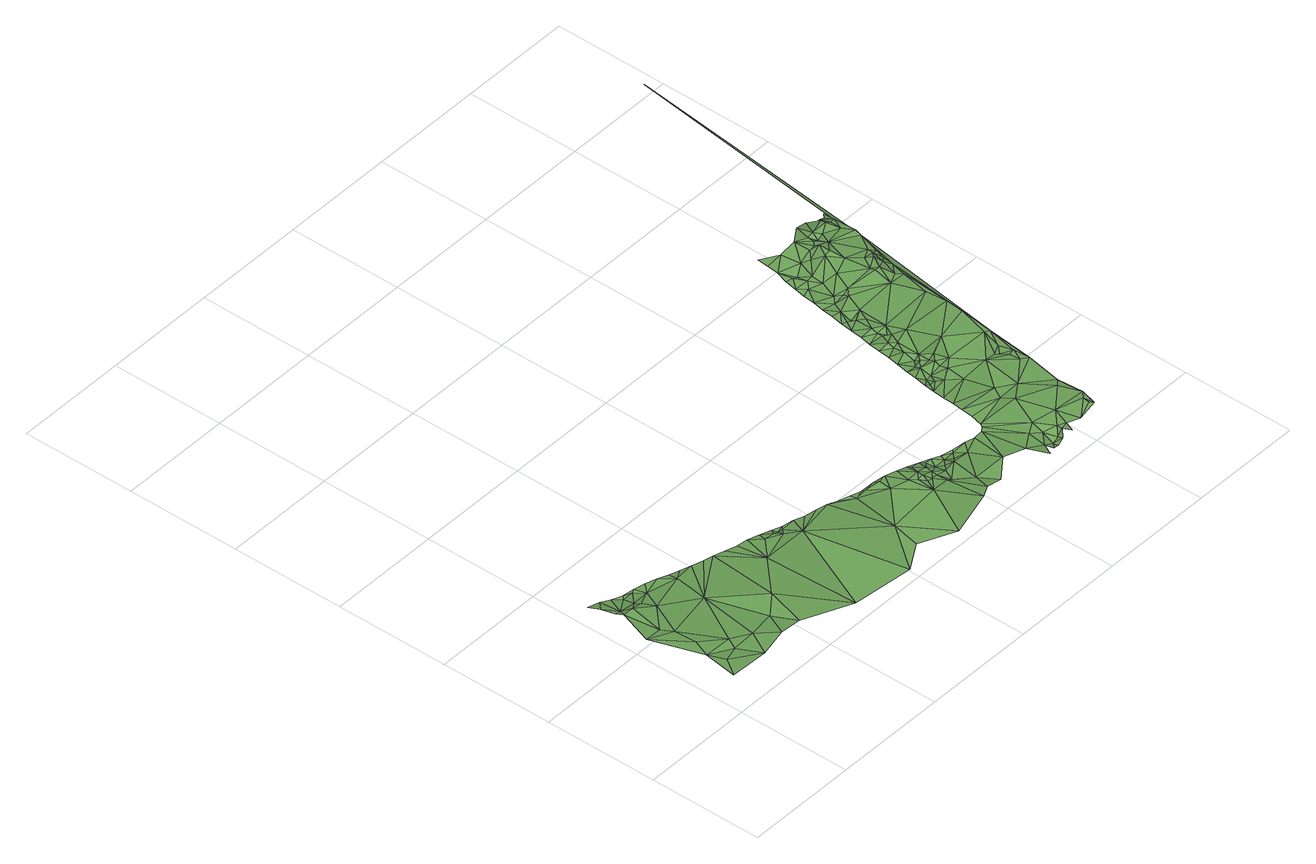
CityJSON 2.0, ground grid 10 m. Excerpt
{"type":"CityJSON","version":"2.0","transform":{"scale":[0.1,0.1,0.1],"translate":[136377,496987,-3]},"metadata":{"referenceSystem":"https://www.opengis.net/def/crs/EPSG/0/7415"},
"CityObjects":{
"plantcover1":{"type":"PlantCover","attributes":{"3df_class":"Forest","bgt_fysiekvoorkomen":"loofbos","bgt_status":"bestaand","identificatienamespace":"NL.IMGeo","begroeidterreindeeloptalud":"false","relatievehoogteligging":0,"aantal_punten":0},"geometry":[{"type":"MultiSurface","lod":"1","boundaries":[[[0,1,2]],[[3,0,2]],[[4,5,1]],[[6,1,0]],[[5,4,7]],[[8,5,7]],[[5,8,9]],[[10,4,1]],[[6,0,3]],[[6,10,1]],[[7,4,10]],[[9,8,11]],[[12,13,14]],[[9,13,12]],[[15,14,16]],[[14,13,16]],[[7,17,8]],[[11,13,9]],[[6,3,18]],[[18,10,6]],[[17,11,8]],[[13,19,16]],[[13,11,20]],[[13,21,19]],[[11,22,20]],[[23,7,10]],[[11,17,22]],[[20,21,13]],[[18,3,24]],[[17,7,23]],[[21,25,19]],[[18,23,10]],[[22,26,20]],[[22,17,26]],[[21,20,27]],[[21,27,25]],[[20,26,27]],[[28,18,24]],[[27,29,25]],[[26,29,27]],[[18,28,23]],[[26,30,29]],[[26,17,31]],[[32,28,24]],[[17,23,31]],[[26,33,30]],[[26,31,33]],[[34,23,28]],[[34,28,32]],[[31,35,33]],[[36,31,23]],[[37,35,31]],[[38,34,32]],[[37,31,36]],[[39,23,34]],[[40,36,23]],[[23,39,40]],[[38,41,34]],[[41,39,34]],[[39,41,42]],[[41,43,42]],[[44,41,38]],[[41,45,43]],[[46,45,41]],[[47,44,38]],[[48,46,41]],[[49,45,46]],[[46,50,49]],[[48,41,44]],[[50,46,48]],[[49,50,51]],[[52,51,50]],[[52,50,48]],[[53,52,48]],[[54,51,52]],[[53,48,44]],[[53,54,52]],[[44,55,53]],[[55,54,53]],[[47,56,44]],[[57,55,44]],[[58,56,47]],[[59,57,44]],[[60,59,44]],[[60,44,56]],[[56,58,61]],[[60,56,62]],[[60,62,63]],[[62,56,64]],[[63,62,65]],[[56,61,66]],[[65,62,67]],[[67,62,68]],[[66,64,56]],[[62,64,68]],[[68,69,67]],[[70,68,64]],[[68,70,69]],[[66,61,71]],[[64,72,70]],[[70,72,69]],[[72,64,73]],[[64,66,73]],[[73,66,74]],[[73,75,72]],[[74,66,76]],[[73,74,77]],[[71,78,66]],[[73,77,75]],[[66,79,76]],[[74,76,80]],[[77,74,80]],[[66,78,79]],[[76,79,80]],[[78,71,81]],[[77,82,75]],[[80,83,77]],[[80,79,83]],[[79,78,84]],[[77,85,82]],[[79,84,83]],[[77,86,85]],[[77,83,86]],[[84,78,87]],[[81,88,78]],[[87,78,88]],[[85,89,82]],[[83,84,90]],[[85,86,89]],[[84,87,90]],[[83,91,86]],[[81,92,88]],[[86,93,89]],[[83,90,91]],[[86,91,93]],[[87,88,94]],[[90,87,94]],[[93,95,89]],[[93,91,95]],[[91,90,96]],[[96,90,94]],[[96,97,91]],[[97,95,91]],[[88,92,98]],[[97,96,94]],[[88,99,94]],[[97,100,95]],[[94,101,97]],[[99,88,98]],[[94,99,101]],[[97,102,100]],[[101,102,97]],[[102,103,100]],[[99,102,101]],[[104,103,102]],[[102,99,104]],[[99,98,105]],[[99,105,104]],[[98,106,105]],[[106,98,107]],[[108,109,107]],[[106,107,110]],[[111,106,110]],[[109,110,107]],[[111,112,113]],[[114,115,109]],[[112,111,110]],[[116,110,109]],[[114,117,115]],[[109,115,116]],[[118,115,117]],[[110,116,112]],[[113,119,120]],[[121,116,115]],[[121,115,118]],[[119,122,120]],[[113,112,123]],[[124,121,118]],[[125,116,121]],[[112,116,125]],[[121,124,125]],[[126,122,127]],[[128,129,124]],[[113,123,119]],[[129,125,124]],[[130,131,126]],[[132,112,125]],[[131,133,134]],[[135,136,134]],[[122,119,127]],[[134,137,135]],[[132,125,129]],[[132,123,112]],[[138,136,135]],[[133,137,134]],[[139,136,138]],[[138,135,137]],[[140,132,129]],[[130,133,131]],[[126,127,130]],[[141,138,137]],[[138,142,139]],[[137,133,141]],[[142,143,139]],[[142,138,141]],[[144,143,145]],[[123,146,119]],[[142,145,143]],[[133,147,141]],[[148,132,140]],[[119,146,127]],[[130,147,133]],[[132,149,123]],[[150,142,141]],[[151,144,145]],[[152,145,142]],[[147,153,141]],[[154,155,144]],[[153,150,141]],[[140,156,148]],[[156,140,157]],[[152,151,145]],[[152,142,158]],[[144,151,154]],[[150,158,142]],[[159,132,148]],[[123,149,146]],[[160,155,161]],[[130,127,162]],[[163,151,152]],[[161,155,154]],[[149,132,159]],[[163,152,158]],[[147,164,153]],[[154,151,163]],[[153,164,150]],[[148,156,157]],[[162,147,130]],[[165,158,150]],[[166,167,160]],[[127,146,162]],[[166,160,161]],[[165,163,158]],[[165,150,164]],[[159,148,157]],[[168,154,163]],[[161,154,168]],[[166,161,168]],[[164,147,162]],[[167,166,169]],[[170,167,171]],[[146,149,172]],[[172,159,157]],[[167,169,171]],[[172,149,159]],[[173,166,168]],[[174,170,175]],[[176,163,165]],[[169,166,173]],[[175,170,171]],[[163,177,168]],[[176,165,164]],[[162,146,178]],[[174,179,180]],[[146,172,181]],[[171,169,182]],[[174,175,183]],[[174,183,179]],[[173,182,169]],[[177,173,168]],[[146,181,178]],[[176,177,163]],[[175,171,184]],[[180,179,185]],[[184,171,182]],[[180,185,186]],[[184,182,173]],[[179,183,187]],[[183,175,188]],[[179,187,185]],[[175,184,188]],[[177,184,173]],[[186,185,189]],[[178,190,162]],[[191,164,162]],[[190,192,162]],[[183,193,187]],[[183,188,193]],[[187,193,185]],[[191,176,164]],[[193,188,184]],[[185,194,189]],[[194,195,189]],[[190,196,192]],[[190,178,197]],[[181,197,178]],[[192,191,162]],[[190,197,196]],[[172,198,181]],[[192,196,199]],[[200,185,193]],[[185,200,194]],[[195,201,202]],[[194,203,195]],[[196,197,199]],[[203,201,195]],[[181,198,197]],[[202,201,204]],[[199,191,192]],[[194,205,203]],[[206,177,176]],[[197,198,199]],[[200,205,194]],[[207,184,177]],[[208,209,204]],[[184,210,193]],[[201,211,204]],[[211,208,204]],[[203,212,201]],[[205,213,203]],[[199,198,191]],[[214,209,208]],[[200,213,205]],[[215,176,191]],[[212,211,201]],[[216,214,208]],[[200,193,210]],[[211,216,208]],[[213,217,203]],[[217,212,203]],[[212,218,211]],[[211,218,216]],[[215,206,176]],[[215,191,198]],[[219,220,214]],[[200,210,213]],[[221,214,216]],[[206,207,177]],[[207,210,184]],[[218,221,216]],[[219,222,220]],[[219,214,221]],[[212,223,218]],[[223,212,217]],[[224,217,213]],[[218,225,221]],[[223,225,218]],[[210,226,213]],[[226,224,213]],[[227,215,198]],[[225,228,221]],[[229,223,217]],[[230,219,221]],[[229,217,224]],[[223,231,225]],[[228,230,221]],[[228,225,231]],[[232,223,229]],[[227,206,215]],[[223,232,231]],[[206,233,207]],[[234,226,210]],[[233,210,207]],[[224,226,234]],[[234,210,235]],[[231,236,228]],[[236,230,228]],[[233,235,210]],[[229,224,237]],[[238,232,229]],[[238,231,232]],[[239,224,234]],[[236,240,230]],[[238,236,231]],[[227,233,206]],[[237,224,239]],[[241,234,235]],[[240,242,230]],[[238,240,236]],[[227,198,243]],[[229,237,244]],[[241,239,234]],[[238,229,244]],[[227,235,233]],[[245,230,242]],[[240,246,242]],[[246,240,238]],[[247,237,239]],[[227,241,235]],[[246,248,242]],[[247,239,241]],[[244,237,247]],[[249,246,238]],[[242,248,245]],[[246,249,248]],[[250,247,241]],[[227,250,241]],[[251,244,247]],[[250,251,247]],[[238,244,243]],[[249,238,252]],[[253,248,249]],[[248,254,245]],[[243,250,227]],[[243,244,251]],[[243,251,250]],[[248,255,254]],[[252,238,256]],[[253,255,248]],[[238,243,256]],[[253,249,252]],[[253,257,255]],[[253,252,257]],[[258,255,259]],[[259,255,257]],[[252,256,260]],[[257,252,260]],[[257,260,259]],[[256,243,261]],[[259,260,262]],[[260,256,261]],[[262,260,261]],[[198,263,243]]]}]}
},
"vertices":[
[27,37,22],[22,52,21],[17,22,22],[52,22,20],[27,67,22],[7,97,21],[42,42,20],[27,87,21],[22,97,20],[17,127,21],[47,52,20],[27,127,21],[16,134,19],[21,134,18],[11,144,21],[9,155,18],[19,152,18],[42,117,19],[62,42,21],[28,149,16],[36,134,16],[36,144,14],[37,127,19],[72,97,18],[77,27,21],[38,146,15],[51,134,16],[46,144,14],[87,47,19],[48,144,16],[57,141,17],[77,127,17],[97,27,19],[67,138,17],[107,62,19],[77,135,16],[96,130,15],[86,133,15],[137,7,21],[115,125,15],[106,127,15],[137,92,17],[125,122,15],[135,119,15],[177,92,17],[144,117,16],[152,107,17],[192,2,20],[167,102,15],[154,114,16],[162,107,16],[164,111,15],[167,107,14],[172,107,13],[173,108,15],[183,106,15],[222,42,20],[192,103,15],[217,17,20],[202,100,16],[212,98,16],[247,2,21],[232,87,15],[221,95,15],[252,72,20],[231,92,15],[272,47,19],[241,90,14],[242,87,16],[250,87,18],[252,82,21],[287,12,23],[260,84,20],[267,67,21],[272,62,21],[270,81,20],[277,57,19],[277,67,22],[287,47,19],[282,57,18],[277,62,22],[297,17,23],[279,79,19],[287,62,19],[287,57,18],[282,77,18],[287,67,20],[292,47,16],[302,32,20],[289,76,18],[297,57,16],[297,67,14],[312,17,20],[292,72,18],[307,57,18],[299,73,17],[302,62,15],[307,67,14],[332,32,20],[322,57,17],[308,71,15],[312,62,15],[317,67,14],[318,68,16],[328,65,18],[337,63,18],[345,63,19],[352,27,18],[362,12,15],[367,22,14],[367,37,17],[349,66,19],[377,42,18],[351,69,19],[372,17,11],[377,22,9],[377,32,14],[377,17,10],[382,17,14],[382,77,19],[353,79,19],[382,22,12],[354,90,19],[387,67,21],[387,22,17],[387,27,17],[356,100,18],[387,87,20],[387,12,21],[392,22,19],[382,112,18],[357,110,17],[397,37,20],[372,122,18],[358,120,17],[362,127,17],[360,130,16],[367,127,17],[366,134,15],[361,140,17],[402,17,20],[371,134,16],[371,144,18],[363,150,16],[364,160,17],[371,149,16],[402,77,20],[382,127,20],[417,27,24],[417,52,22],[381,139,21],[376,154,16],[376,149,19],[381,134,19],[376,164,19],[366,170,17],[417,22,23],[421,20,21],[381,144,19],[422,32,24],[367,180,17],[376,174,17],[407,112,20],[381,154,19],[391,134,20],[386,144,22],[376,179,19],[368,190,17],[381,174,19],[381,189,17],[370,200,17],[381,194,17],[423,57,21],[386,184,18],[371,210,17],[381,199,19],[406,154,20],[396,179,19],[422,92,22],[376,219,17],[373,221,16],[427,87,23],[386,189,15],[381,214,18],[391,194,18],[381,229,18],[374,231,17],[381,219,15],[386,209,19],[375,241,17],[422,102,21],[431,134,19],[417,112,19],[391,219,19],[386,239,17],[377,251,17],[422,112,16],[427,102,22],[433,130,21],[427,117,18],[396,234,21],[386,264,17],[378,261,17],[391,244,18],[380,271,17],[396,239,19],[436,174,23],[436,194,21],[386,279,19],[381,281,18],[426,219,22],[391,269,19],[396,259,19],[401,239,22],[383,291,20],[436,159,22],[391,279,17],[406,254,25],[396,269,20],[396,299,24],[384,301,20],[401,284,21],[385,311,20],[411,269,30],[426,239,25],[406,279,24],[426,234,26],[446,234,19],[411,284,27],[421,259,27],[411,299,27],[416,279,32],[416,269,32],[441,219,21],[431,234,26],[436,224,22],[416,284,28],[431,249,26],[426,279,28],[436,244,27],[421,289,27],[441,239,22],[421,294,27],[451,269,24],[441,254,25],[426,309,25],[426,289,24],[441,249,25],[426,294,29],[431,289,27],[446,244,20],[446,249,23],[446,284,26],[441,294,29],[436,309,23],[441,299,28],[451,274,26],[446,294,26],[441,304,23],[446,304,23],[451,294,25],[456,309,19],[451,304,21],[481,502,20]
]}
